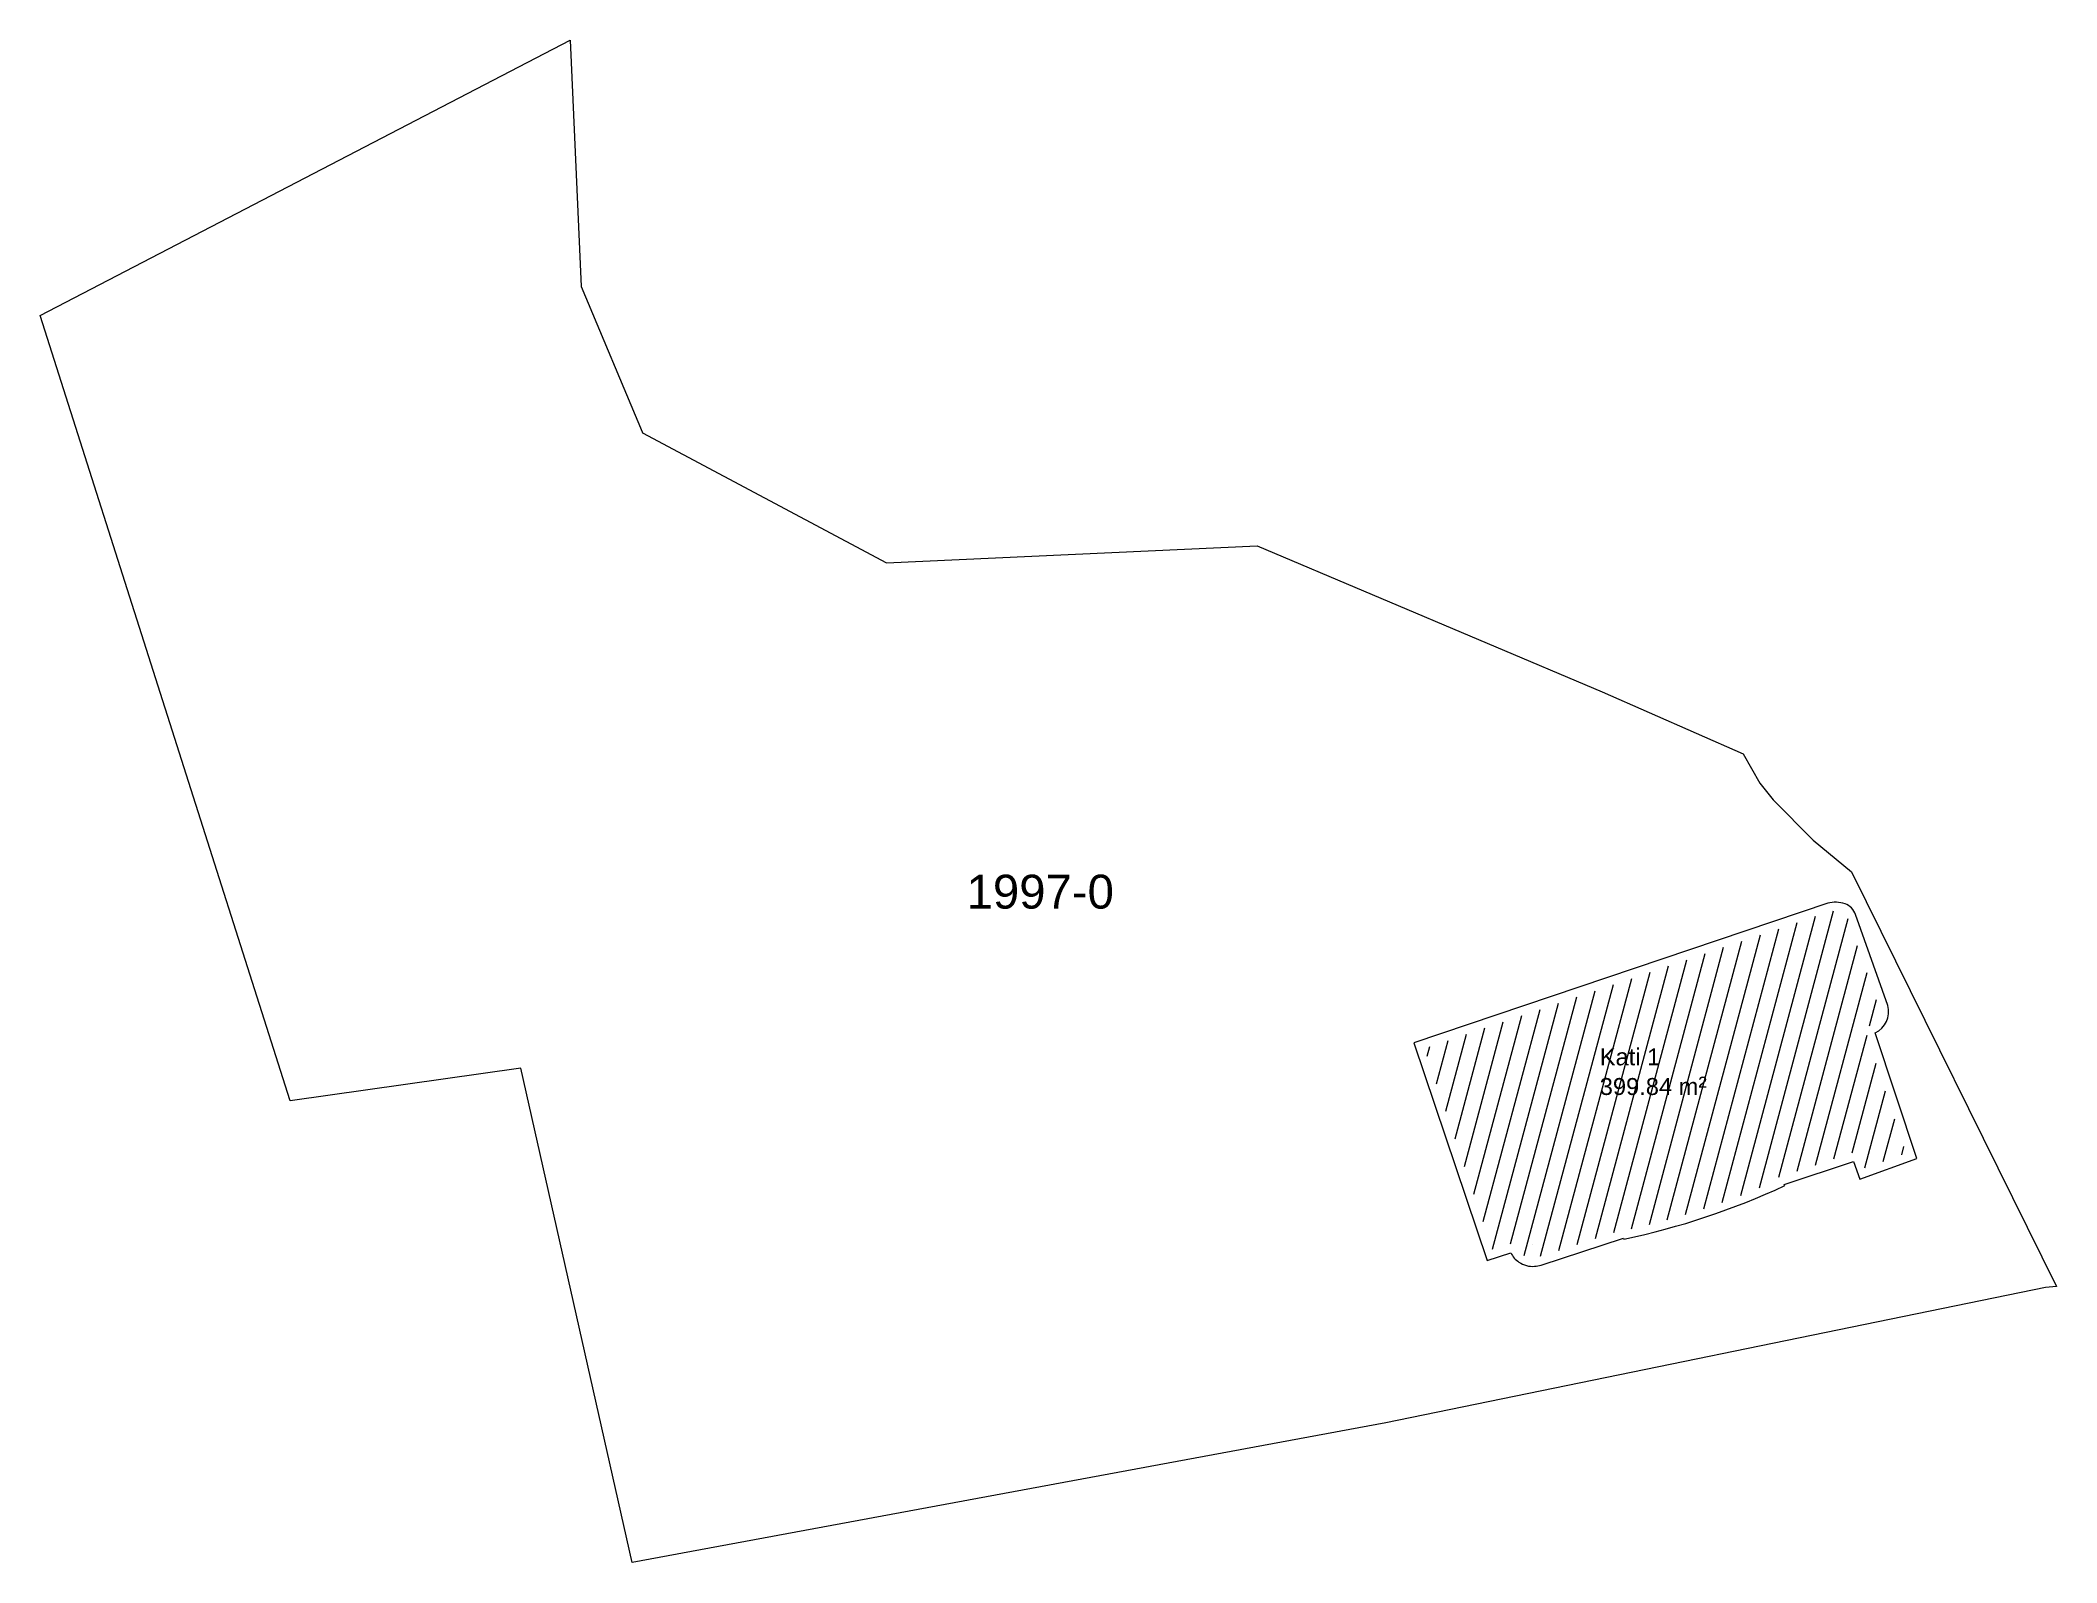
# Model space of a CAD drawing. Header units: metres. Extents: x 7517843 to 7517962, y 4692655 to 4692745.
import ezdxf

# ---------------------------------------------------------------- set-up
doc = ezdxf.new("R2010")
doc.units = ezdxf.units.M
doc.layers.add('Etazha', color=7, linetype='Continuous')
doc.layers.add('Nr Parceles Baze', color=7, linetype='Continuous')
for name, color, linetype, lineweight in [('kati 1', 1, 'Continuous', 0), ('Parcela baze', 7, 'Continuous', 0), ('Shkallet', 190, 'Continuous', 0)]:
    doc.layers.add(name, color=color, linetype=linetype, lineweight=lineweight)
doc.styles.get("Standard").update_dxf_attribs({"font": 'arial.ttf'})

msp = doc.modelspace()

# ---------------------------------------------------------------- hatches: boundary and pattern name
at = {"layer": 'kati 1'}
h = msp.add_hatch(dxfattribs=at)
h.set_pattern_fill('ANSI31', color=256, scale=0.3, angle=30)
h.paths.add_polyline_path([(7517949.71, 4692693.33, 0.228817), (7517949.39, 4692693.64, 0.143887), (7517948.67, 4692693.68), (7517924.73, 4692685.59), (7517928.75, 4692673.7), (7517930.22, 4692674.19, 0.312662), (7517930.57, 4692673.39, 0.186015), (7517931.21, 4692673.23, 0.125642), (7517931.43, 4692673.27), (7517936.79, 4692675.01), (7517936.83, 4692674.91, 0.05134), (7517945.38, 4692677.75), (7517945.33, 4692677.88), (7517950.36, 4692679.55), (7517950.73, 4692678.52), (7517953.17, 4692679.4), (7517950.68, 4692686.88, 0.510535), (7517951.6, 4692687.98)])
h.paths.add_polyline_path([(7517928.9, 4692673.2), (7517929.86, 4692673.2), (7517929.86, 4692674.75), (7517928.9, 4692674.75)], flags=9)
h.paths.add_polyline_path([(7517929.89, 4692672.89), (7517930.85, 4692672.89), (7517930.85, 4692674.43), (7517929.89, 4692674.43)], flags=9)
h.paths.add_polyline_path([(7517930.77, 4692673.62), (7517931.73, 4692673.62), (7517931.73, 4692675.16), (7517930.77, 4692675.16)], flags=24)
h.paths.add_polyline_path([(7517931.18, 4692672.94), (7517932.72, 4692672.94), (7517932.72, 4692674.49), (7517931.18, 4692674.49)], flags=9)
h.paths.add_polyline_path([(7517946.03, 4692677.99), (7517947.57, 4692677.99), (7517947.57, 4692679.54), (7517946.03, 4692679.54)], flags=25)
h.paths.add_polyline_path([(7517949.56, 4692686.05), (7517951.1, 4692686.05), (7517951.1, 4692687.59), (7517949.56, 4692687.59)], flags=24)
h.paths.add_polyline_path([(7517950.35, 4692687.83), (7517951.89, 4692687.83), (7517951.89, 4692689.38), (7517950.35, 4692689.38)], flags=24)
h.paths.add_polyline_path([(7517950.12, 4692679.41), (7517951.66, 4692679.41), (7517951.66, 4692680.95), (7517950.12, 4692680.95)], flags=25)
h.paths.add_polyline_path([(7517935.99, 4692674.64), (7517938.12, 4692674.64), (7517938.12, 4692676.18), (7517935.99, 4692676.18)], flags=25)
h.paths.add_polyline_path([(7517934.72, 4692682.27), (7517941.59, 4692682.27), (7517941.59, 4692686.1), (7517934.72, 4692686.1)], flags=24)

# ---------------------------------------------------------------- linework, layer by layer
at = {"layer": 'kati 1', "elevation": 618.84, "flags": 128}
msp.add_lwpolyline([(7517950.42, 4692677.88), (7517953.8, 4692679.09), (7517951.33, 4692686.51, 0.364365), (7517952.08, 4692688.12), (7517950.18, 4692693.49, 0.228817), (7517949.56, 4692694.12, 0.14724), (7517948.53, 4692694.16), (7517924.1, 4692685.91), (7517928.43, 4692673.07), (7517929.82, 4692673.53, 0.148653), (7517930.3, 4692672.97, 0.173786), (7517931.22, 4692672.73, 0.102518), (7517931.61, 4692672.8), (7517936.48, 4692674.38), (7517936.5, 4692674.33, 0.056409), (7517946, 4692677.49), (7517945.97, 4692677.56), (7517950.05, 4692678.92)], format="xyb", close=True, dxfattribs=at)
at = {"layer": 'Parcela baze'}
msp.add_lwpolyline([(7517944.53, 4692701.24), (7517945.31, 4692700.27), (7517947.68, 4692697.88), (7517949.94, 4692696.01), (7517962.05, 4692671.54), (7517961.39, 4692671.48), (7517922.44, 4692663.49), (7517877.94, 4692655.24), (7517871.36, 4692684.43), (7517857.73, 4692682.5), (7517842.98, 4692728.85), (7517874.27, 4692745.09), (7517874.91, 4692730.55), (7517878.53, 4692721.98), (7517878.55, 4692721.92), (7517892.94, 4692714.25), (7517914.84, 4692715.25), (7517935.22, 4692706.63), (7517943.54, 4692702.97), (7517944.53, 4692701.24)], dxfattribs=at)
at = {"layer": 'Shkallet', "elevation": 611.87, "flags": 128}
msp.add_lwpolyline([(7517931.1, 4692674), (7517931.1, 4692674)], dxfattribs=at)
msp.add_lwpolyline([(7517931.1, 4692674), (7517931.1, 4692674)], dxfattribs=at)

# ---------------------------------------------------------------- texts
at = {"layer": 'Etazha', "insert": (7517935.07, 4692685.59), "char_height": 1, "width": 7.4367, "attachment_point": 1}
msp.add_mtext('Kati 1 \\P399.84 m{\\H1.0833x;²}', dxfattribs=at)
at = {"layer": 'Nr Parceles Baze'}
msp.add_text('1997-0', height=2, dxfattribs=at).set_placement((7517897.68, 4692693.84))

doc.saveas('drawing.dxf')
